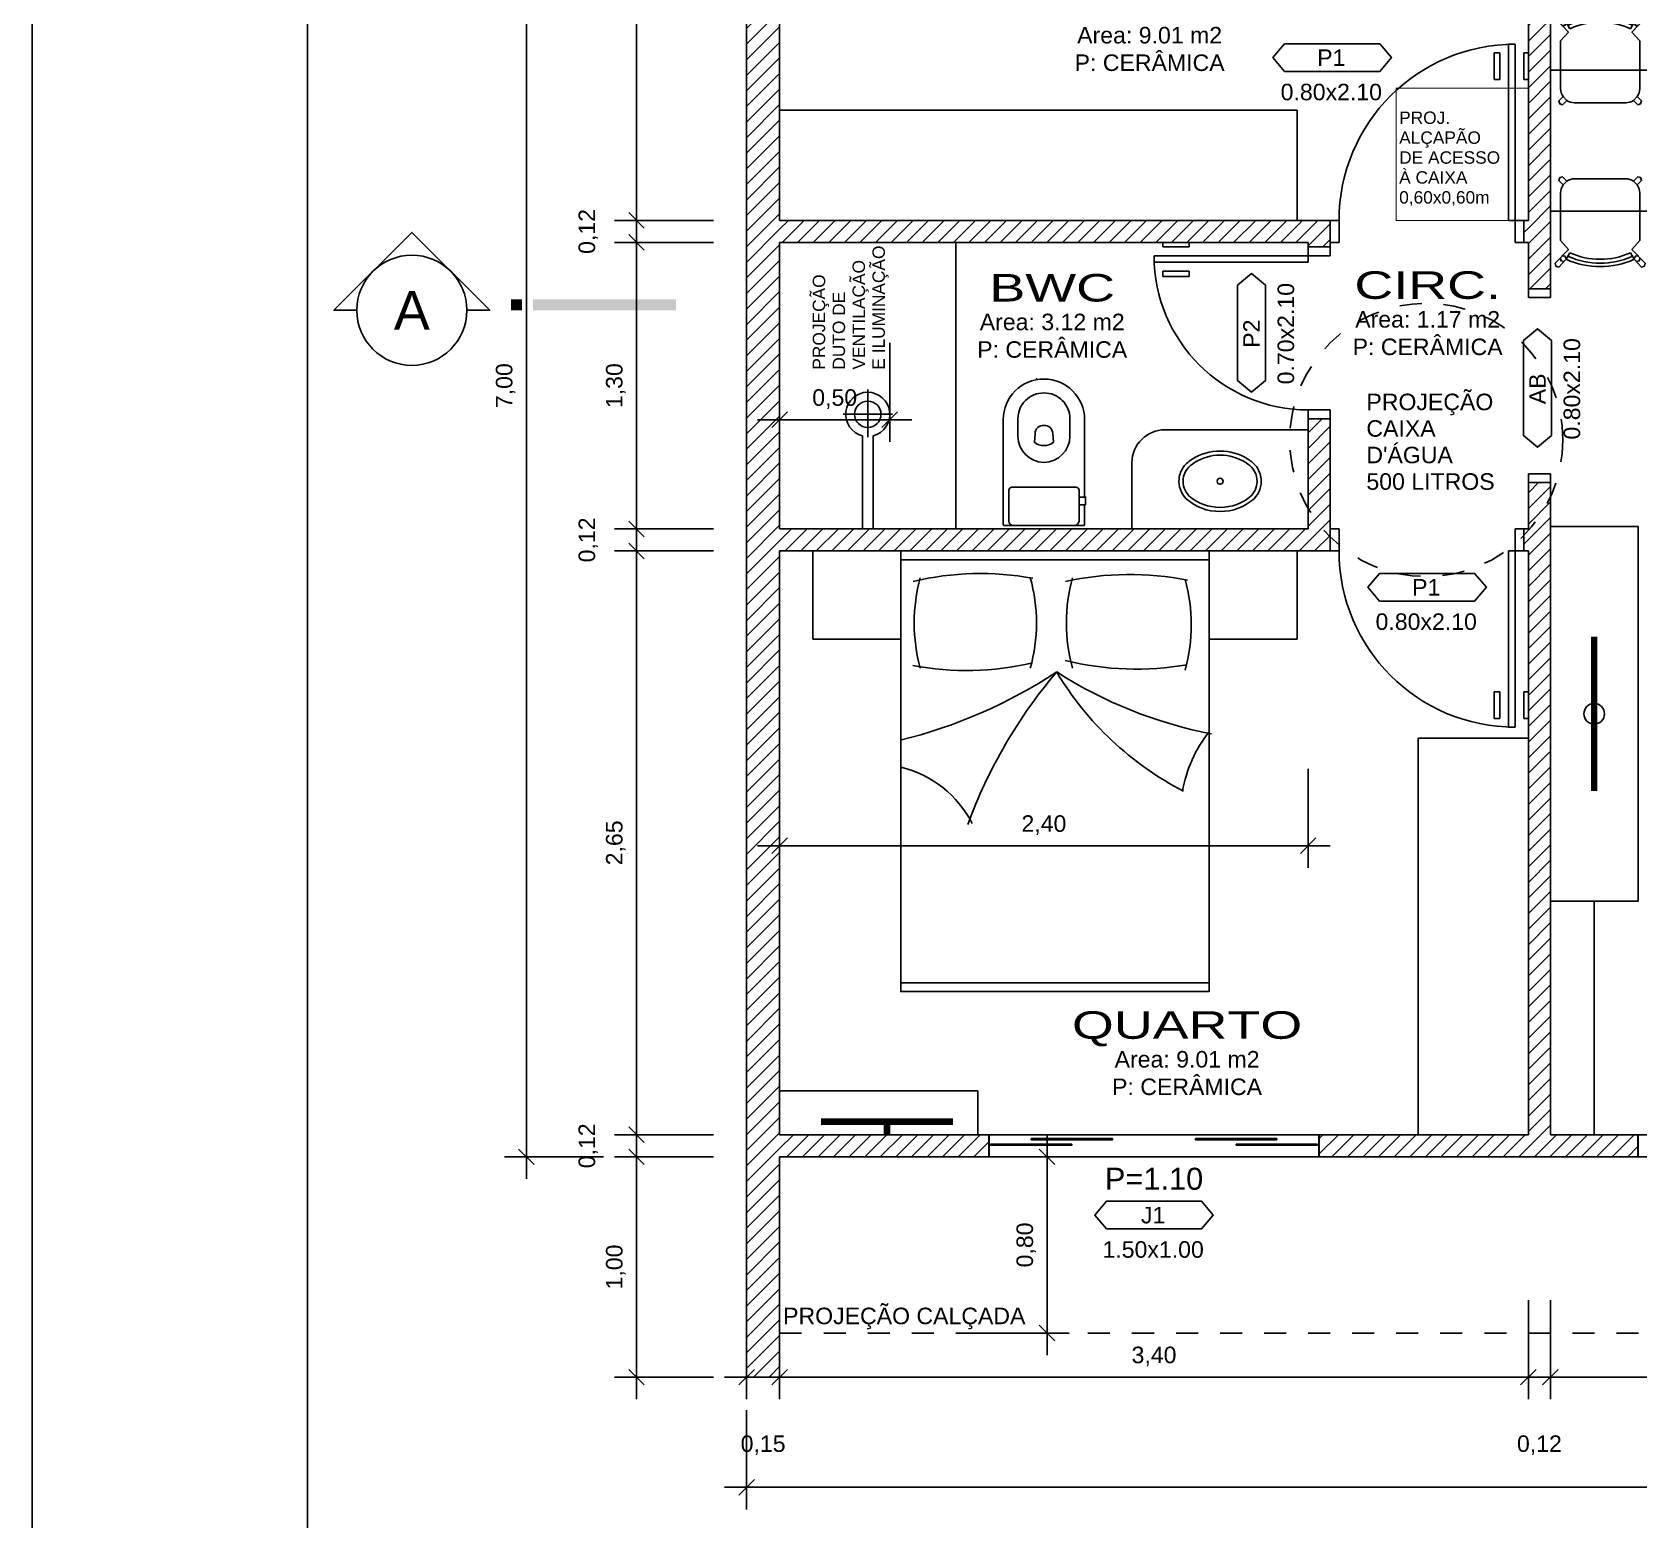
# Model space of a CAD drawing. Header units: metres. Extents: x 49 to 320, y -91 to 27.
# Drawn here: x 141.61 to 148.91, y 4.54 to 11.29 of the extents above; entities that cross this region are included whole.
import ezdxf
from ezdxf.enums import TextEntityAlignment as Align

# ---------------------------------------------------------------- set-up
doc = ezdxf.new("R2010")
doc.units = ezdxf.units.M
doc.header["$LTSCALE"] = 0.2
doc.linetypes.add('DASHED', pattern=[0.75, 0.5, -0.25])
for name, color, linetype in [('ARQ-___-___-CTA', 240, 'Continuous'), ('ARQ-___-___-LEG', 3, 'Continuous'), ('ARQ-___-___-TXT', 4, 'Continuous'), ('ARQ-___-___-VST', 9, 'Continuous'), ('ARQ-ALV', 6, 'Continuous'), ('ARQ-ALV-___-HTC', 13, 'Continuous'), ('ARQ-CXO', 2, 'Continuous'), ('ARQ-DVI', 1, 'Continuous'), ('ARQ-EQP', 24, 'Continuous'), ('ARQ-EQP-___-INT', 7, 'Continuous'), ('ARQ-MOB-___-INT', 7, 'Continuous'), ('ARQ-PIS', 2, 'Continuous')]:
    doc.layers.add(name, color=color, linetype=linetype)
doc.styles.add('REGUA100', font='arial.ttf')
doc.styles.add('REGUA140', font='arial.ttf')
doc.styles.add('REGUA60', font='arial.ttf')
doc.styles.add('REGUA80', font='arial.ttf')
doc.dimstyles.new('Active3D', dxfattribs={"dimtxt": 1.5, "dimasz": 0.01, "dimexe": 2, "dimexo": 3, "dimgap": 0.98, "dimtad": 1, "dimlfac": -1, "dimrnd": 0.005, "dimzin": 0, "dimtxsty": 'REGUA60', "dimblk": 'COTATR', "dimcen": 4, "dimdle": 4, "dimclrt": 2, "dimadec": 0, "dimazin": 0, "dimtfac": 1, "dimtmove": 2, "dimatfit": 2, "dimfxl": 1, "dimarcsym": 0})
pattern_1 = [(45, (187.28258, -1), (-0.03535534, 0.03535534), [])]

# ---------------------------------------------------------------- blocks, each defined once
blk = doc.blocks.new('MBCAD4_2')
at = {"color": 0}
blk.add_lwpolyline([(0.02, 49.68, 0.106639), (-19.24, 45.52), (-23.45, 49.88), (-25.13, 49.43), (-25.63, 47.77), (-18.01, 39.93), (-22.5, 34.87), (-22.5, 7.87, 0.159591), (-21.02, 3.34), (-23.5, 0.83), (-22.98, -0.82), (-21.31, -1.27), (-18.97, 1.19, 0.162734), (-14.5, -0.13), (0, -0.13), (14.5, -0.13, 0.162734), (18.97, 1.19), (21.31, -1.27), (22.98, -0.82), (23.5, 0.83), (21.02, 3.34, 0.159591), (22.5, 7.87), (22.5, 34.87), (18.01, 39.93), (25.63, 47.77), (25.13, 49.43), (23.45, 49.88), (19.24, 45.52, 0.106639), (-0.02, 49.68)], format="xyb", dxfattribs=at)
at = {"layer": 'ARQ-MOB-___-INT'}
for p, q in [((-17.22, 41.8), (-19.24, 45.52)), ((17.25, 41.79), (19.24, 45.52)), ((-18.97, 1.19), (-21.02, 3.34)), ((18.97, 1.19), (21.02, 3.34))]:
    blk.add_line(p, q, dxfattribs=at)
for points in [[(-20.47, 46.81), (-22.16, 46.38), (-22.64, 44.7)], [(20.47, 46.81), (22.16, 46.38), (22.64, 44.7)], [(-19.21, 45.27), (-19.99, 43.71), (-21.73, 43.57)], [(19.21, 45.27), (19.99, 43.71), (21.73, 43.57)]]:
    blk.add_lwpolyline(points, dxfattribs=at)
for radius in [43.95, 41.7]:
    blk.add_arc((0, 3.82), radius, 65.57124, 114.39729, dxfattribs=at)
blk = doc.blocks.new('SAC616S2')
at = {"layer": 'ARQ-EQP', "color": 0, "linetype": 'ByBlock'}
blk.add_lwpolyline([(18.17, -1.5, -0.329256), (18.5, -1.88), (18.5, -49.6, -0.412623), (0, -68, -0.412623), (-18.5, -49.6), (-18.5, -14.45), (-18.9, -14.45), (-18.9, -10.95), (-18.5, -10.95), (-18.5, -1.88, -0.329256), (-18.17, -1.5), (-17.25, -1.5), (0, -1.5), (17.29, -1.5)], format="xyb", close=True, dxfattribs=at)
at = {"layer": 'ARQ-EQP-___-INT'}
for p, q in [((-18.5, -10.95), (-16, -10.95)), ((-18.5, -14.45), (-16, -14.45))]:
    blk.add_line(p, q, dxfattribs=at)
blk.add_lwpolyline([(-14, -1.5, 0.324141), (-16, -3.5), (-16, -17.5, 0.333333), (-14.5, -19), (0, -19), (14.5, -19, 0.333333), (16, -17.5), (16, -3.5, 0.324141), (14, -1.5, 0.324141)], format="xyb", dxfattribs=at)
for points in [[(0, -61.7, 0.418677), (11.8, -50), (11.8, -42.1, 0.411784), (0, -30.2, 0.411784), (-11.8, -42.1), (-11.8, -50, 0.418677)], [(0, -47, -0.428571), (-4, -43.3), (-4.3, -39.3, -0.16754), (0, -37.8, -0.16754), (4.3, -39.3), (4, -43.3, -0.428571)]]:
    blk.add_lwpolyline(points, format="xyb", close=True, dxfattribs=at)
blk.add_point((3.34, -68), dxfattribs=at)
blk = doc.blocks.new('SACHS__2')
at = {"layer": 'ARQ-EQP', "color": 0, "linetype": 'ByBlock'}
for p, q in [((42.29, 2.4), (0, 2.4)), ((0, 2.4), (0, -2.4)), ((42.29, -2.4), (0, -2.4))]:
    blk.add_line(p, q, dxfattribs=at)
blk.add_arc((52, 0), 10, 193.88654, 166.11346, dxfattribs=at)
at = {"layer": 'ARQ-EQP-___-INT'}
for p, q in [((52, 11.2), (52, -11.2)), ((41.6, 0), (63.2, 0))]:
    blk.add_line(p, q, dxfattribs=at)
blk.add_circle((52, 0), 6, dxfattribs=at)
blk = doc.blocks.new('SAL37S_2')
at = {"layer": 'ARQ-EQP-___-INT'}
for points in [[(0.02, -10, 0.145827), (-16.81, -14.87, 0.090827), (-22, -19.4, 0.12568), (-24.84, -26.73, 0.221372), (-20.58, -38.81, 0.186059), (0.02, -46.55, 0.186059)], [(-0.02, -10, -0.145827), (16.81, -14.87, -0.090827), (22, -19.4, -0.12568), (24.84, -26.73, -0.221372), (20.58, -38.81, -0.186059), (-0.02, -46.55, -0.186059)]]:
    blk.add_lwpolyline(points, format="xyb", dxfattribs=at)
blk.add_lwpolyline([(0, -12.5, 0.14623), (-15.5, -17, 0.09047), (-20, -20.9, 0.123903), (-22.35, -27, 0.21906), (-18.85, -37, 0.185248), (0, -44.05, 0.185248), (18.85, -37, 0.21906), (22.35, -27, 0.123903), (20, -20.9, 0.09047), (15.5, -17, 0.14623)], format="xyb", close=True, dxfattribs=at)
blk.add_circle((0, -28.25), 1.8, dxfattribs=at)
blk = doc.blocks.new('MDCCAS22')
at = {"color": 0}
blk.add_lwpolyline([(140, 0), (0, 0), (0, -200), (140, -200)], close=True, dxfattribs=at)
at = {"layer": 'ARQ-MOB-___-INT'}
for p, q in [((0, -4), (140, -4)), ((0, -196), (140, -196))]:
    blk.add_line(p, q, dxfattribs=at)
for centre, radius, start, end in [((36.14, -140.56), 130.32, 79.45741, 103.51085), ((82.89, -32.71), 76.8, 164.48595, 195.51405), ((-15.19, -32.71), 76.8, 344.48595, 15.51405), ((103.9, -146.58), 135.89, 78.80761, 102.36088), ((152.01, -32.7), 76.8, 164.48595, 195.51405), ((55.11, -33.55), 76.8, 344.48595, 15.51405), ((29.71, 76.04), 130.31, 259.29808, 283.35216), ((106.88, 82.36), 135.99, 256.29588, 279.84092), ((-55.47, 137.47), 230.14, 283.86849, 303.27711), ((243.13, -201.79), 226.41, 139.56103, 159.93611), ((178.64, 112.88), 199.47, 237.27407, 259.15181), ((195.03, 19.52), 144.83, 210.93609, 242.5714), ((188.19, -119.84), 61.23, 142.0564, 169.8271), ((-11.98, -146.66), 50.03, 27.33297, 76.02563)]:
    blk.add_arc(centre, radius, start, end, dxfattribs=at)
blk = doc.blocks.new('IndEsq1')
blk.add_lwpolyline([(-4.32, 0.44), (4.32, 0.44), (5.38, 1.7), (4.32, 2.96), (-4.32, 2.96), (-5.38, 1.7)], close=True)
at = {"color": 0, "style": 'REGUA60', "width": 1.4}
for tag, p in [('CODESQUAD', (-0.08, 0.95)), ('DIMESQUAD', (-0.08, -2.17))]:
    blk.add_attdef(tag, text='', height=1.5, dxfattribs=at).set_placement(p, align=Align.CENTER)
at = {"color": 0, "style": 'REGUA60', "width": 1.4, "flags": 9}
blk.add_attdef('PEITORIL', text='', height=1.5, dxfattribs=at).set_placement((0.22, -4.49), align=Align.CENTER)
at = {"style": 'REGUA60', "width": 1.4, "flags": 9}
blk.add_attdef('LOCAL', text='', height=1.5, dxfattribs=at).set_placement((-0.08, -6.56), align=Align.CENTER)
blk = doc.blocks.new('IndUni1')
at = {"color": 4, "style": 'REGUA100', "width": 1.4, "flags": 8}
blk.add_attdef('NOME1', text='', height=2.5, dxfattribs=at).set_placement((0.24, 2.99), align=Align.CENTER)
at = {"color": 4, "style": 'REGUA100', "width": 1.4}
blk.add_attdef('NOME2', text='', height=2.5, dxfattribs=at).set_placement((0.24, -0.22), align=Align.CENTER)
at = {"color": 0, "style": 'REGUA60', "width": 1.4}
for tag, p in [('AREA', (0.24, -2.82)), ('PERIM', (0.24, -5.32)), ('PISO', (0.24, -7.82)), ('PAREDE', (0.24, -10.32)), ('TETO', (0.24, -12.82))]:
    blk.add_attdef(tag, text='', height=1.5, dxfattribs=at).set_placement(p, align=Align.CENTER)
blk = doc.blocks.new('Corte2')
at = {"color": 4}
blk.add_lwpolyline([(-5, 0), (-7.07, 0), (0, 7.07), (7.07, 0), (5, 0, 1)], format="xyb", close=True, dxfattribs=at)
blk.add_arc((0, 0), 5, 180, 0)
at = {"color": 4, "linetype": 'ByBlock'}
for points in [[(9, 0), (9, 1), (10, 0), (10, 1)], [(11, 0), (11, 1), (24, 0), (24, 1)]]:
    blk.add_solid(points, dxfattribs=at)
at = {"color": 0, "linetype": 'ByBlock', "style": 'REGUA140', "width": 1.4}
blk.add_attdef('CODCORTE', text='', height=3.5, dxfattribs=at).set_placement((0, 0), align=Align.MIDDLE)
blk = doc.blocks.new('COTATR')
at = {"color": 6}
blk.add_line((-71, -71), (71, 71), dxfattribs=at)
at = {"color": 0, "linetype": 'ByBlock'}
blk.add_line((0, 0), (200, 0), dxfattribs=at)
blk = doc.blocks.new('*D27')
at = {"layer": 'ARQ-___-___-CTA', "color": 0, "lineweight": -2, "transparency": 16777216}
for p, q in [((145.0089, 9.8811), (145.0089, 9.4311)), ((145.5089, 9.8811), (145.5089, 9.4311)), ((145.0094, 9.5311), (145.5084, 9.5311))]:
    blk.add_line(p, q, dxfattribs=at)
at = {"layer": 'Defpoints', "color": 0, "transparency": 16777216}
for p in [(145.0089, 10.0311), (145.5089, 10.0311), (145.5089, 9.5311)]:
    blk.add_point(p, dxfattribs=at)
at = {"layer": 'ARQ-___-___-CTA', "color": 0, "lineweight": -2, "transparency": 16777216, "xscale": 0.0005, "yscale": 0.0005, "zscale": 0.0005, "rotation": 180}
blk.add_blockref('COTATR', (145.0089, 9.5311), dxfattribs=at)
at = {"layer": 'ARQ-___-___-CTA', "color": 0, "lineweight": -2, "transparency": 16777216, "xscale": 0.0005, "yscale": 0.0005, "zscale": 0.0005}
blk.add_blockref('COTATR', (145.5089, 9.5311), dxfattribs=at)
at = {"layer": 'ARQ-___-___-CTA', "color": 2, "transparency": 16777216, "insert": (145.2589, 9.6252), "char_height": 0.075, "attachment_point": 5, "style": 'REGUA60'}
blk.add_mtext('0,50', dxfattribs=at)
blk = doc.blocks.new('*D55')
at = {"layer": 'ARQ-___-___-CTA', "color": 0, "lineweight": -2, "transparency": 16777216}
for p, q in [((144.7089, 8.936), (144.2589, 8.936)), ((144.3589, 6.2865), (144.3589, 8.9355))]:
    blk.add_line(p, q, dxfattribs=at)
at = {"layer": 'Defpoints', "color": 0, "transparency": 16777216}
for p in [(144.3589, 8.936), (144.8589, 8.936), (144.8589, 6.286)]:
    blk.add_point(p, dxfattribs=at)
at = {"layer": 'ARQ-___-___-CTA', "color": 0, "lineweight": -2, "transparency": 16777216, "xscale": 0.0005, "yscale": 0.0005, "zscale": 0.0005}
for p, rotation in [((144.3589, 8.936), 90), ((144.3589, 6.286), 270)]:
    blk.add_blockref('COTATR', p, dxfattribs=dict(at, rotation=rotation))
at = {"layer": 'ARQ-___-___-CTA', "color": 2, "transparency": 16777216, "insert": (144.2648, 7.611), "char_height": 0.075, "attachment_point": 5, "rotation": 90, "style": 'REGUA60'}
blk.add_mtext('2,65', dxfattribs=at)
blk = doc.blocks.new('*D56')
at = {"layer": 'ARQ-___-___-CTA', "color": 0, "lineweight": -2, "transparency": 16777216}
for p, q in [((144.7089, 10.336), (144.2589, 10.336)), ((144.3589, 9.0365), (144.3589, 10.3355))]:
    blk.add_line(p, q, dxfattribs=at)
at = {"layer": 'Defpoints', "color": 0, "transparency": 16777216}
for p in [(144.3589, 10.336), (144.8589, 10.336), (144.8589, 9.036)]:
    blk.add_point(p, dxfattribs=at)
at = {"layer": 'ARQ-___-___-CTA', "color": 0, "lineweight": -2, "transparency": 16777216, "xscale": 0.0005, "yscale": 0.0005, "zscale": 0.0005}
for p, rotation in [((144.3589, 10.336), 90), ((144.3589, 9.036), 270)]:
    blk.add_blockref('COTATR', p, dxfattribs=dict(at, rotation=rotation))
at = {"layer": 'ARQ-___-___-CTA', "color": 2, "transparency": 16777216, "insert": (144.2648, 9.686), "char_height": 0.075, "attachment_point": 5, "rotation": 90, "style": 'REGUA60'}
blk.add_mtext('1,30', dxfattribs=at)
blk = doc.blocks.new('*D57')
at = {"layer": 'ARQ-___-___-CTA', "color": 0, "lineweight": -2, "transparency": 16777216}
for p, q in [((144.7089, 13.086), (144.2589, 13.086)), ((144.3589, 10.4365), (144.3589, 13.0855))]:
    blk.add_line(p, q, dxfattribs=at)
at = {"layer": 'Defpoints', "color": 0, "transparency": 16777216}
for p in [(144.3589, 13.086), (144.8589, 13.086), (144.8589, 10.436)]:
    blk.add_point(p, dxfattribs=at)
at = {"layer": 'ARQ-___-___-CTA', "color": 0, "lineweight": -2, "transparency": 16777216, "xscale": 0.0005, "yscale": 0.0005, "zscale": 0.0005}
for p, rotation in [((144.3589, 13.086), 90), ((144.3589, 10.436), 270)]:
    blk.add_blockref('COTATR', p, dxfattribs=dict(at, rotation=rotation))
at = {"layer": 'ARQ-___-___-CTA', "color": 2, "transparency": 16777216, "insert": (144.2648, 11.761), "char_height": 0.075, "attachment_point": 5, "rotation": 90, "style": 'REGUA60'}
blk.add_mtext('2,65', dxfattribs=at)
blk = doc.blocks.new('*D58')
at = {"layer": 'ARQ-___-___-CTA', "color": 0, "lineweight": -2, "transparency": 16777216}
for p, q in [((144.2089, 13.186), (143.7589, 13.186)), ((143.8589, 6.1865), (143.8589, 13.1855)), ((144.2089, 6.186), (143.7589, 6.186))]:
    blk.add_line(p, q, dxfattribs=at)
at = {"layer": 'Defpoints', "color": 0, "transparency": 16777216}
for p in [(143.8589, 13.186), (144.3589, 13.186), (144.3589, 6.186)]:
    blk.add_point(p, dxfattribs=at)
at = {"layer": 'ARQ-___-___-CTA', "color": 0, "lineweight": -2, "transparency": 16777216, "xscale": 0.0005, "yscale": 0.0005, "zscale": 0.0005}
for p, rotation in [((143.8589, 13.186), 90), ((143.8589, 6.186), 270)]:
    blk.add_blockref('COTATR', p, dxfattribs=dict(at, rotation=rotation))
at = {"layer": 'ARQ-___-___-CTA', "color": 2, "transparency": 16777216, "insert": (143.7648, 9.686), "char_height": 0.075, "attachment_point": 5, "rotation": 90, "style": 'REGUA60'}
blk.add_mtext('7,00', dxfattribs=at)
blk = doc.blocks.new('*D110')
at = {"layer": 'ARQ-___-___-CTA', "color": 0, "lineweight": -2, "transparency": 16777216}
for p, q in [((144.8589, 5.536), (144.8589, 5.086)), ((145.0089, 5.536), (145.0089, 5.086)), ((144.8594, 5.186), (145.0084, 5.186))]:
    blk.add_line(p, q, dxfattribs=at)
at = {"layer": 'Defpoints', "color": 0, "transparency": 16777216}
for p in [(144.8589, 5.686), (145.0089, 5.686), (145.0089, 5.186)]:
    blk.add_point(p, dxfattribs=at)
at = {"layer": 'ARQ-___-___-CTA', "color": 0, "lineweight": -2, "transparency": 16777216, "xscale": 0.0005, "yscale": 0.0005, "zscale": 0.0005, "rotation": 180}
blk.add_blockref('COTATR', (144.8589, 5.186), dxfattribs=at)
at = {"layer": 'ARQ-___-___-CTA', "color": 0, "lineweight": -2, "transparency": 16777216, "xscale": 0.0005, "yscale": 0.0005, "zscale": 0.0005}
blk.add_blockref('COTATR', (145.0089, 5.186), dxfattribs=at)
at = {"layer": 'ARQ-___-___-CTA', "color": 2, "transparency": 16777216, "insert": (144.9339, 4.8773), "char_height": 0.075, "attachment_point": 5, "style": 'REGUA60'}
blk.add_mtext('0,15', dxfattribs=at)
blk = doc.blocks.new('*D111')
at = {"layer": 'ARQ-___-___-CTA', "color": 0, "lineweight": -2, "transparency": 16777216}
for p, q in [((148.4089, 5.536), (148.4089, 5.086)), ((145.0094, 5.186), (148.4084, 5.186))]:
    blk.add_line(p, q, dxfattribs=at)
at = {"layer": 'Defpoints', "color": 0, "transparency": 16777216}
for p in [(145.0089, 5.686), (148.4089, 5.686), (148.4089, 5.186)]:
    blk.add_point(p, dxfattribs=at)
at = {"layer": 'ARQ-___-___-CTA', "color": 0, "lineweight": -2, "transparency": 16777216, "xscale": 0.0005, "yscale": 0.0005, "zscale": 0.0005, "rotation": 180}
blk.add_blockref('COTATR', (145.0089, 5.186), dxfattribs=at)
at = {"layer": 'ARQ-___-___-CTA', "color": 0, "lineweight": -2, "transparency": 16777216, "xscale": 0.0005, "yscale": 0.0005, "zscale": 0.0005}
blk.add_blockref('COTATR', (148.4089, 5.186), dxfattribs=at)
at = {"layer": 'ARQ-___-___-CTA', "color": 2, "transparency": 16777216, "insert": (146.7089, 5.2801), "char_height": 0.075, "attachment_point": 5, "style": 'REGUA60'}
blk.add_mtext('3,40', dxfattribs=at)
blk = doc.blocks.new('*D123')
at = {"layer": 'ARQ-___-___-CTA', "color": 0, "lineweight": -2, "transparency": 16777216}
for p, q in [((144.8589, 5.036), (144.8589, 4.586)), ((179.7389, 5.036), (179.7389, 4.586)), ((144.8594, 4.686), (162.3222, 4.686)), ((179.7384, 4.686), (162.6734, 4.686))]:
    blk.add_line(p, q, dxfattribs=at)
at = {"layer": 'Defpoints', "color": 0, "transparency": 16777216}
for p in [(144.8589, 5.186), (179.7389, 5.186), (179.7389, 4.686)]:
    blk.add_point(p, dxfattribs=at)
at = {"layer": 'ARQ-___-___-CTA', "color": 0, "lineweight": -2, "transparency": 16777216, "xscale": 0.0005, "yscale": 0.0005, "zscale": 0.0005, "rotation": 180}
blk.add_blockref('COTATR', (144.8589, 4.686), dxfattribs=at)
at = {"layer": 'ARQ-___-___-CTA', "color": 0, "lineweight": -2, "transparency": 16777216, "xscale": 0.0005, "yscale": 0.0005, "zscale": 0.0005}
blk.add_blockref('COTATR', (179.7389, 4.686), dxfattribs=at)
at = {"layer": 'ARQ-___-___-CTA', "color": 2, "transparency": 16777216, "insert": (162.4978, 4.686), "char_height": 0.075, "attachment_point": 5, "style": 'REGUA60'}
blk.add_mtext('34,88', dxfattribs=at)
blk = doc.blocks.new('*D135')
at = {"layer": 'ARQ-___-___-CTA', "color": 0, "lineweight": -2, "transparency": 16777216}
for p, q in [((145.0089, 7.9476), (145.0089, 7.4976)), ((147.4084, 7.5976), (145.0094, 7.5976))]:
    blk.add_line(p, q, dxfattribs=at)
at = {"layer": 'Defpoints', "color": 0, "transparency": 16777216}
for p in [(145.0089, 8.0976), (147.4089, 8.0976), (145.0089, 7.5976)]:
    blk.add_point(p, dxfattribs=at)
at = {"layer": 'ARQ-___-___-CTA', "color": 0, "lineweight": -2, "transparency": 16777216, "xscale": 0.0005, "yscale": 0.0005, "zscale": 0.0005, "rotation": 180}
blk.add_blockref('COTATR', (145.0089, 7.5976), dxfattribs=at)
at = {"layer": 'ARQ-___-___-CTA', "color": 0, "lineweight": -2, "transparency": 16777216, "xscale": 0.0005, "yscale": 0.0005, "zscale": 0.0005}
blk.add_blockref('COTATR', (147.4089, 7.5976), dxfattribs=at)
at = {"layer": 'ARQ-___-___-CTA', "color": 2, "transparency": 16777216, "insert": (146.2089, 7.6916), "char_height": 0.075, "attachment_point": 5, "style": 'REGUA60'}
blk.add_mtext('2,40', dxfattribs=at)
blk = doc.blocks.new('*D157')
at = {"layer": 'ARQ-___-___-CTA', "color": 0, "lineweight": -2, "transparency": 16777216}
for p, q in [((144.7089, 6.186), (144.2589, 6.186)), ((144.3589, 5.1865), (144.3589, 6.1855)), ((144.7089, 5.186), (144.2589, 5.186))]:
    blk.add_line(p, q, dxfattribs=at)
at = {"layer": 'Defpoints', "color": 0, "transparency": 16777216}
for p in [(144.3589, 6.186), (144.8589, 6.186), (144.8589, 5.186)]:
    blk.add_point(p, dxfattribs=at)
at = {"layer": 'ARQ-___-___-CTA', "color": 0, "lineweight": -2, "transparency": 16777216, "xscale": 0.0005, "yscale": 0.0005, "zscale": 0.0005}
for p, rotation in [((144.3589, 6.186), 90), ((144.3589, 5.186), 270)]:
    blk.add_blockref('COTATR', p, dxfattribs=dict(at, rotation=rotation))
at = {"layer": 'ARQ-___-___-CTA', "color": 2, "transparency": 16777216, "insert": (144.2648, 5.686), "char_height": 0.075, "attachment_point": 5, "rotation": 90, "style": 'REGUA60'}
blk.add_mtext('1,00', dxfattribs=at)
blk = doc.blocks.new('*D245')
at = {"layer": 'ARQ-___-___-CTA', "color": 0, "lineweight": -2, "transparency": 16777216}
for p, q in [((145.873, 6.186), (146.323, 6.186)), ((146.223, 5.3865), (146.223, 6.1855)), ((145.873, 5.386), (146.323, 5.386))]:
    blk.add_line(p, q, dxfattribs=at)
at = {"layer": 'Defpoints', "color": 0, "transparency": 16777216}
for p in [(145.723, 6.186), (146.223, 6.186), (145.723, 5.386)]:
    blk.add_point(p, dxfattribs=at)
at = {"layer": 'ARQ-___-___-CTA', "color": 0, "lineweight": -2, "transparency": 16777216, "xscale": 0.0005, "yscale": 0.0005, "zscale": 0.0005}
for p, rotation in [((146.223, 6.186), 90), ((146.223, 5.386), 270)]:
    blk.add_blockref('COTATR', p, dxfattribs=dict(at, rotation=rotation))
at = {"layer": 'ARQ-___-___-CTA', "color": 2, "transparency": 16777216, "insert": (146.1289, 5.786), "char_height": 0.075, "attachment_point": 5, "rotation": 90, "style": 'REGUA60'}
blk.add_mtext('0,80', dxfattribs=at)

msp = doc.modelspace()

# ---------------------------------------------------------------- hatches: boundary and pattern name
at = {"layer": 'ARQ-ALV-___-HTC'}
h = msp.add_hatch(dxfattribs=at)
h.set_pattern_fill('_U', color=256, scale=0.05, angle=45, style=0, pattern_type=0)
h.set_pattern_definition(pattern_1)
h.paths.add_polyline_path([(144.8589, 14.186), (144.8589, 5.186), (145.0089, 5.186), (145.0089, 14.186)])
h = msp.add_hatch(dxfattribs=at)
h.set_pattern_fill('_U', color=256, scale=0.05, angle=45, style=0, pattern_type=0)
h.set_pattern_definition(pattern_1)
h.paths.add_polyline_path([(148.4089, 13.086), (148.4089, 10.126), (148.5089, 10.126), (148.5089, 13.086)])
h.paths.add_polyline_path([(148.5089, 6.286), (148.5089, 9.246), (148.4089, 9.246), (148.4089, 6.286)])
h = msp.add_hatch(dxfattribs=at)
h.set_pattern_fill('_U', color=256, scale=0.05, angle=45, style=0, pattern_type=0)
h.set_pattern_definition(pattern_1)
h.paths.add_polyline_path([(147.5089, 10.436), (145.0089, 10.436), (145.0089, 10.336), (147.5089, 10.336)])
h.paths.add_polyline_path([(148.3889, 10.336), (148.4089, 10.336), (148.4089, 10.436), (148.3889, 10.436)])
h = msp.add_hatch(dxfattribs=at)
h.set_pattern_fill('_U', color=256, scale=0.05, angle=45, style=0, pattern_type=0)
h.set_pattern_definition(pattern_1)
h.paths.add_polyline_path([(147.5089, 9.036), (147.5089, 9.536), (147.4089, 9.536), (147.4089, 9.036)])
h.paths.add_polyline_path([(147.4089, 10.336), (147.4089, 10.316), (147.5089, 10.316), (147.5089, 10.336)])
h = msp.add_hatch(dxfattribs=at)
h.set_pattern_fill('_U', color=256, scale=0.05, angle=45, style=0, pattern_type=0)
h.set_pattern_definition(pattern_1)
h.paths.add_polyline_path([(147.5089, 9.036), (145.0089, 9.036), (145.0089, 8.936), (147.5089, 8.936)])
h.paths.add_polyline_path([(148.3889, 8.936), (148.4089, 8.936), (148.4089, 9.036), (148.3889, 9.036)])
h = msp.add_hatch(dxfattribs=at)
h.set_pattern_fill('_U', color=256, scale=0.05, angle=45, style=0, pattern_type=0)
h.set_pattern_definition(pattern_1)
h.paths.add_polyline_path([(150.4064, 6.186), (150.9039, 6.186), (150.8039, 6.286), (150.4064, 6.286)])
h.paths.add_polyline_path([(148.9064, 6.186), (148.9064, 6.286), (147.4589, 6.286), (147.4589, 6.186)])
h.paths.add_polyline_path([(145.9589, 6.186), (145.9589, 6.286), (145.0089, 6.286), (145.0089, 6.186)])

# ---------------------------------------------------------------- linework, layer by layer
at = {"color": 15}
msp.add_line((141.6146, 26.8798), (141.6146, -6.7037), dxfattribs=at)
at = {"color": 0}
msp.add_line((142.8646, 26.3798), (142.8646, -6.2037), dxfattribs=at)
at = {"layer": 'ARQ-___-___-CTA'}
for p, q in [((144.7089, 10.436), (144.2589, 10.436)), ((144.3589, 10.3365), (144.3589, 10.4355)), ((144.7089, 9.036), (144.2589, 9.036)), ((144.3589, 8.9365), (144.3589, 9.0355)), ((147.4089, 7.9476), (147.4089, 7.4976)), ((147.5084, 7.5976), (147.4094, 7.5976)), ((144.7089, 6.286), (144.2589, 6.286)), ((144.3589, 6.1865), (144.3589, 6.2855)), ((144.7089, 6.186), (144.2589, 6.186)), ((148.5089, 5.536), (148.5089, 5.086)), ((148.4094, 5.186), (148.5084, 5.186)), ((148.5094, 5.186), (150.8034, 5.186))]:
    msp.add_line(p, q, dxfattribs=at)
at = {"layer": 'ARQ-___-___-CTA', "linetype": 'DASHED', "const_width": 0.0001}
for points in [[(145.5089, 10.336), (145.5089, 9.036)], [(145.6089, 10.336), (145.6089, 10.336), (145.6089, 9.036), (145.6089, 9.036)]]:
    msp.add_lwpolyline(points, dxfattribs=at)
at = {"layer": 'ARQ-___-___-VST'}
for p, q in [((148.2539, 11.196), (148.2539, 11.076)), ((148.2789, 11.196), (148.2539, 11.196)), ((148.2789, 11.076), (148.2789, 11.196)), ((148.3889, 11.196), (148.3889, 11.076)), ((148.4089, 11.196), (148.3889, 11.196)), ((148.5089, 11.1175), (149.4689, 11.1175)), ((148.2539, 11.076), (148.2789, 11.076)), ((148.3889, 11.076), (148.4089, 11.076)), ((147.3589, 10.936), (145.0089, 10.936)), ((147.3589, 10.436), (147.3589, 10.936)), ((149.4689, 10.4775), (148.5089, 10.4775)), ((145.8089, 9.036), (145.8089, 10.336)), ((146.7489, 10.336), (146.7489, 10.316)), ((146.7489, 10.316), (146.8689, 10.316)), ((146.8689, 10.316), (146.8689, 10.336)), ((146.8689, 10.206), (146.7489, 10.206)), ((146.7489, 10.206), (146.7489, 10.181)), ((146.7489, 10.181), (146.8689, 10.181)), ((146.8689, 10.181), (146.8689, 10.206)), ((147.4089, 9.486), (146.7589, 9.486)), ((146.6089, 9.336), (146.6089, 9.036)), ((148.5076, 9.0468), (148.9076, 9.0468)), ((148.9076, 9.0468), (148.9076, 7.3468)), ((145.1589, 8.936), (145.1589, 8.536)), ((147.3589, 8.936), (147.3589, 8.536)), ((145.1589, 8.536), (145.5589, 8.536)), ((147.3589, 8.536), (146.9589, 8.536)), ((148.2539, 8.296), (148.2539, 8.176)), ((148.2789, 8.296), (148.2539, 8.296)), ((148.2789, 8.176), (148.2789, 8.296)), ((148.3889, 8.296), (148.3889, 8.176)), ((148.4089, 8.296), (148.3889, 8.296)), ((148.2539, 8.176), (148.2789, 8.176)), ((148.3889, 8.176), (148.4089, 8.176)), ((147.9089, 6.286), (147.9089, 8.086)), ((147.9089, 8.086), (148.4089, 8.086)), ((148.9076, 7.3468), (148.5076, 7.3468)), ((148.7076, 7.3468), (148.7076, 6.286)), ((145.0089, 6.486), (145.9089, 6.486)), ((145.9089, 6.486), (145.9089, 6.286)), ((147.4579, 6.286), (145.9599, 6.286)), ((150.4054, 6.286), (148.9074, 6.286)), ((145.9599, 6.186), (147.4579, 6.186)), ((148.9074, 6.186), (150.4054, 6.186))]:
    msp.add_line(p, q, dxfattribs=at)
at = {"layer": 'ARQ-___-___-VST', "linetype": 'DASHED'}
msp.add_line((145.0089, 5.386), (153.5039, 5.386), dxfattribs=at)
at = {"layer": 'ARQ-___-___-VST', "linetype": 'DASHED', "const_width": 0.005}
msp.add_lwpolyline([(148.4089, 11.036), (147.8089, 11.036), (147.8089, 10.436), (148.4089, 10.436), (148.4089, 11.036), (148.1089, 11.036)], dxfattribs=at)
at = {"layer": 'ARQ-___-___-VST', "const_width": 0.03}
for points in [[(148.7076, 8.1968), (148.7076, 8.5468), (148.7076, 7.8468)], [(145.4964, 6.3456), (145.7964, 6.3456), (145.1964, 6.3456)], [(145.4964, 6.3456), (145.4964, 6.286)]]:
    msp.add_lwpolyline(points, dxfattribs=at)
at = {"layer": 'ARQ-___-___-VST', "linetype": 'DASHED'}
msp.add_circle((147.9452, 9.4398), 0.62, dxfattribs=at)
at = {"layer": 'ARQ-___-___-VST'}
msp.add_circle((148.7076, 8.1968), 0.0468, dxfattribs=at)
msp.add_arc((146.7589, 9.336), 0.15, 90, 180, dxfattribs=at)
at = {"layer": 'ARQ-ALV'}
for p, q in [((144.8589, 14.186), (144.8589, 5.186)), ((145.0089, 10.436), (145.0089, 13.086)), ((148.4089, 13.086), (148.4089, 10.436)), ((148.5089, 10.126), (148.5089, 13.086)), ((147.5089, 10.436), (145.0089, 10.436)), ((147.5089, 10.336), (147.5089, 10.436)), ((148.3889, 10.436), (148.3889, 10.336)), ((148.4089, 10.436), (148.3889, 10.436)), ((145.0089, 9.036), (145.0089, 10.336)), ((145.0089, 10.336), (147.4089, 10.336)), ((147.4089, 10.336), (147.4089, 10.316)), ((147.4089, 10.316), (147.5089, 10.316)), ((147.5089, 10.316), (147.5089, 10.336)), ((148.3889, 10.336), (148.4089, 10.336)), ((148.4089, 10.336), (148.4089, 10.126)), ((148.4089, 10.126), (148.5089, 10.126)), ((147.4089, 9.536), (147.4089, 9.036)), ((147.5089, 9.536), (147.4089, 9.536)), ((147.5089, 9.036), (147.5089, 9.536)), ((148.4089, 9.246), (148.4089, 9.036)), ((148.5089, 9.246), (148.4089, 9.246)), ((148.5089, 6.286), (148.5089, 9.246)), ((147.4089, 9.036), (145.0089, 9.036)), ((147.5089, 8.936), (147.5089, 9.036)), ((148.3889, 9.036), (148.3889, 8.936)), ((148.4089, 9.036), (148.3889, 9.036)), ((145.0089, 6.286), (145.0089, 8.936)), ((145.0089, 8.936), (147.5089, 8.936)), ((148.3889, 8.936), (148.4089, 8.936)), ((148.4089, 8.936), (148.4089, 6.286)), ((145.9589, 6.286), (145.0089, 6.286)), ((145.9589, 6.186), (145.9589, 6.286)), ((147.4589, 6.286), (147.4589, 6.186)), ((148.4089, 6.286), (147.4589, 6.286)), ((148.9064, 6.286), (148.5089, 6.286)), ((148.9064, 6.186), (148.9064, 6.286)), ((145.0089, 5.186), (145.0089, 6.186)), ((145.0089, 6.186), (145.9589, 6.186)), ((147.4589, 6.186), (148.9064, 6.186)), ((144.8589, 5.186), (145.0089, 5.186))]:
    msp.add_line(p, q, dxfattribs=at)
at = {"layer": 'ARQ-CXO'}
for p, q in [((148.3489, 11.236), (148.3189, 11.236)), ((148.3189, 11.236), (148.3189, 10.436)), ((148.3489, 10.436), (148.3489, 11.236)), ((147.5489, 10.436), (147.5089, 10.436)), ((147.5089, 10.436), (147.5089, 10.336)), ((147.5489, 10.336), (147.5489, 10.436)), ((148.3189, 10.436), (148.3489, 10.436)), ((148.3889, 10.436), (148.3489, 10.436)), ((148.3489, 10.436), (148.3489, 10.336)), ((148.3889, 10.336), (148.3889, 10.436)), ((147.5089, 10.316), (147.4089, 10.316)), ((147.4089, 10.316), (147.4089, 10.276)), ((147.5089, 10.336), (147.5489, 10.336)), ((147.5089, 10.276), (147.5089, 10.316)), ((148.3489, 10.336), (148.3889, 10.336)), ((147.4089, 10.276), (146.7089, 10.276)), ((146.7089, 10.276), (146.7089, 10.246)), ((146.7089, 10.246), (147.4089, 10.246)), ((147.4089, 10.276), (147.5089, 10.276)), ((147.4089, 10.246), (147.4089, 10.276)), ((148.5089, 10.126), (148.4089, 10.126)), ((148.4089, 10.126), (148.4089, 10.086)), ((148.4089, 10.086), (148.5089, 10.086)), ((148.5089, 10.086), (148.5089, 10.126)), ((147.4089, 9.576), (147.4089, 9.536)), ((147.5089, 9.576), (147.4089, 9.576)), ((147.5089, 9.536), (147.5089, 9.576)), ((147.4089, 9.536), (147.5089, 9.536)), ((148.4089, 9.286), (148.4089, 9.246)), ((148.5089, 9.286), (148.4089, 9.286)), ((148.5089, 9.246), (148.5089, 9.286)), ((148.4089, 9.246), (148.5089, 9.246)), ((147.5489, 9.036), (147.5089, 9.036)), ((147.5089, 9.036), (147.5089, 8.936)), ((147.5489, 8.936), (147.5489, 9.036)), ((148.3889, 9.036), (148.3489, 9.036)), ((148.3489, 9.036), (148.3489, 8.936)), ((148.3889, 8.936), (148.3889, 9.036)), ((147.5089, 8.936), (147.5489, 8.936)), ((148.3189, 8.936), (148.3189, 8.136)), ((148.3489, 8.936), (148.3189, 8.936)), ((148.3489, 8.936), (148.3889, 8.936)), ((148.3489, 8.136), (148.3489, 8.936)), ((148.3189, 8.136), (148.3489, 8.136)), ((145.9599, 6.286), (145.9589, 6.286)), ((145.9589, 6.286), (145.9589, 6.186)), ((145.9599, 6.186), (145.9599, 6.286)), ((147.4589, 6.286), (147.4579, 6.286)), ((147.4579, 6.286), (147.4579, 6.186)), ((147.4589, 6.186), (147.4589, 6.286)), ((148.9074, 6.286), (148.9064, 6.286)), ((148.9064, 6.286), (148.9064, 6.186)), ((148.9074, 6.186), (148.9074, 6.286)), ((145.9589, 6.186), (145.9599, 6.186)), ((147.4579, 6.186), (147.4589, 6.186)), ((148.9064, 6.186), (148.9074, 6.186))]:
    msp.add_line(p, q, dxfattribs=at)
at = {"layer": 'ARQ-DVI'}
for p, q in [((146.3351, 6.2435), (145.9659, 6.2435)), ((145.9659, 6.2435), (145.9659, 6.2385)), ((145.9659, 6.2385), (146.3351, 6.2385)), ((146.5198, 6.2685), (146.1505, 6.2685)), ((146.1505, 6.2685), (146.1505, 6.2635)), ((146.1505, 6.2635), (146.5198, 6.2635)), ((146.3351, 6.2385), (146.3351, 6.2435)), ((146.5198, 6.2635), (146.5198, 6.2685)), ((147.2673, 6.2685), (146.898, 6.2685)), ((146.898, 6.2685), (146.898, 6.2635)), ((146.898, 6.2635), (147.2673, 6.2635)), ((147.4519, 6.2435), (147.0826, 6.2435)), ((147.0826, 6.2435), (147.0826, 6.2385)), ((147.0826, 6.2385), (147.4519, 6.2385)), ((147.2673, 6.2635), (147.2673, 6.2685)), ((147.4519, 6.2385), (147.4519, 6.2435))]:
    msp.add_line(p, q, dxfattribs=at)
at = {"layer": 'ARQ-PIS'}
for centre, radius, start, end in [((148.3489, 10.436), 0.8, 90, 180), ((147.4089, 10.276), 0.7, 180, 270), ((148.3489, 8.936), 0.8, 180, 270)]:
    msp.add_arc(centre, radius, start, end, dxfattribs=at)

# ---------------------------------------------------------------- block references
at = {"layer": 'ARQ-___-___-CTA', "xscale": 0.0005, "yscale": 0.0005, "zscale": 0.0005}
for p, rotation in [((144.3589, 10.436), 90), ((144.3589, 10.336), 270), ((144.3589, 9.036), 90), ((144.3589, 8.936), 270), ((147.4089, 7.5976), 180), ((144.3589, 6.286), 90), ((144.3589, 6.186), 270), ((148.4089, 5.186), 180), ((148.5089, 5.186), 180)]:
    msp.add_blockref('COTATR', p, dxfattribs=dict(at, rotation=rotation))
msp.add_blockref('COTATR', (148.5089, 5.186), dxfattribs=at)
at = {"layer": 'ARQ-___-___-LEG'}
ref = msp.add_blockref('IndEsq1', (147.518, 11.0898), dxfattribs=dict(at, xscale=0.05, yscale=0.05, zscale=0.05))
ref.add_attrib('CODESQUAD', 'P1', dxfattribs={"layer": '0', "color": 0, "height": 0.075, "style": 'REGUA60'}).set_placement((147.514, 11.1373), align=Align.CENTER)
ref.add_attrib('DIMESQUAD', '0.80x2.10', dxfattribs={"layer": '0', "color": 0, "height": 0.075, "style": 'REGUA60'}).set_placement((147.514, 10.9813), align=Align.CENTER)
ref = msp.add_blockref('Corte2', (143.3388, 10.0282), dxfattribs=dict(at, xscale=0.05, yscale=0.05, zscale=0.05))
ref.add_attrib('CODCORTE', 'A', dxfattribs={"layer": '0', "color": 0, "linetype": 'ByBlock', "height": 0.175, "style": 'REGUA140'}).set_placement((143.3388, 10.0282), align=Align.MIDDLE)
ref = msp.add_blockref('IndEsq1', (147.2365, 9.926), dxfattribs=dict(at, xscale=0.05, yscale=0.05, zscale=0.05, rotation=90))
ref.add_attrib('CODESQUAD', 'P2', dxfattribs={"layer": '0', "color": 0, "height": 0.075, "rotation": 90, "style": 'REGUA60'}).set_placement((147.189, 9.922), align=Align.CENTER)
ref.add_attrib('DIMESQUAD', '0.70x2.10', dxfattribs={"layer": '0', "color": 0, "height": 0.075, "rotation": 90, "style": 'REGUA60'}).set_placement((147.345, 9.922), align=Align.CENTER)
ref = msp.add_blockref('IndEsq1', (148.5353, 9.6756), dxfattribs=dict(at, xscale=0.05, yscale=0.05, zscale=0.05, rotation=90))
ref.add_attrib('CODESQUAD', 'AB', dxfattribs={"layer": '0', "color": 0, "height": 0.075, "rotation": 90, "style": 'REGUA60'}).set_placement((148.4877, 9.6716), align=Align.CENTER)
ref.add_attrib('DIMESQUAD', '0.80x2.10', dxfattribs={"layer": '0', "color": 0, "height": 0.075, "rotation": 90, "style": 'REGUA60'}).set_placement((148.6437, 9.6716), align=Align.CENTER)
ref = msp.add_blockref('IndEsq1', (147.9489, 8.686), dxfattribs=dict(at, xscale=0.05, yscale=0.05, zscale=0.05))
ref.add_attrib('CODESQUAD', 'P1', dxfattribs={"layer": '0', "color": 0, "height": 0.075, "style": 'REGUA60'}).set_placement((147.9449, 8.7335), align=Align.CENTER)
ref.add_attrib('DIMESQUAD', '0.80x2.10', dxfattribs={"layer": '0', "color": 0, "height": 0.075, "style": 'REGUA60'}).set_placement((147.9449, 8.5775), align=Align.CENTER)
ref = msp.add_blockref('IndEsq1', (146.7089, 5.8365), dxfattribs=dict(at, xscale=0.05, yscale=0.05, zscale=0.05))
ref.add_attrib('CODESQUAD', 'J1', dxfattribs={"layer": '0', "color": 0, "height": 0.075, "style": 'REGUA60'}).set_placement((146.7049, 5.884), align=Align.CENTER)
ref.add_attrib('DIMESQUAD', '1.50x1.00', dxfattribs={"layer": '0', "color": 0, "height": 0.075, "style": 'REGUA60'}).set_placement((146.7049, 5.728), align=Align.CENTER)
at = {"layer": 'ARQ-___-___-TXT'}
ref = msp.add_blockref('IndUni1', (146.6771, 11.3805), dxfattribs=dict(at, xscale=0.05, yscale=0.05, zscale=0.05))
ref.add_attrib('NOME2', 'QUARTO', dxfattribs={"layer": '0', "color": 4, "height": 0.125, "style": 'REGUA100', "width": 1.4}).set_placement((146.689, 11.3695), align=Align.CENTER)
ref.add_attrib('AREA', 'Area: 9.01 m2', dxfattribs={"layer": '0', "color": 0, "height": 0.075, "style": 'REGUA60'}).set_placement((146.689, 11.2393), align=Align.CENTER)
ref.add_attrib('PERIM', 'P: CERÂMICA', dxfattribs={"layer": '0', "color": 0, "height": 0.075, "style": 'REGUA60'}).set_placement((146.689, 11.1143), align=Align.CENTER)
ref = msp.add_blockref('IndUni1', (146.2346, 10.0789), dxfattribs=dict(at, xscale=0.05, yscale=0.05, zscale=0.05))
ref.add_attrib('NOME2', 'BWC', dxfattribs={"layer": '0', "color": 4, "height": 0.125, "style": 'REGUA100', "width": 1.4}).set_placement((146.2466, 10.0679), align=Align.CENTER)
ref.add_attrib('AREA', 'Area: 3.12 m2', dxfattribs={"layer": '0', "color": 0, "height": 0.075, "style": 'REGUA60'}).set_placement((146.2466, 9.9377), align=Align.CENTER)
ref.add_attrib('PERIM', 'P: CERÂMICA', dxfattribs={"layer": '0', "color": 0, "height": 0.075, "style": 'REGUA60'}).set_placement((146.2466, 9.8127), align=Align.CENTER)
ref = msp.add_blockref('IndUni1', (147.9394, 10.0909), dxfattribs=dict(at, xscale=0.05, yscale=0.05, zscale=0.05))
ref.add_attrib('NOME2', 'CIRC.', dxfattribs={"layer": '0', "color": 4, "height": 0.125, "style": 'REGUA100', "width": 1.4}).set_placement((147.9514, 10.08), align=Align.CENTER)
ref.add_attrib('AREA', 'Area: 1.17 m2', dxfattribs={"layer": '0', "color": 0, "height": 0.075, "style": 'REGUA60'}).set_placement((147.9514, 9.9497), align=Align.CENTER)
ref.add_attrib('PERIM', 'P: CERÂMICA', dxfattribs={"layer": '0', "color": 0, "height": 0.075, "style": 'REGUA60'}).set_placement((147.9514, 9.8247), align=Align.CENTER)
ref = msp.add_blockref('IndUni1', (146.8471, 6.7326), dxfattribs=dict(at, xscale=0.05, yscale=0.05, zscale=0.05))
ref.add_attrib('NOME2', 'QUARTO', dxfattribs={"layer": '0', "color": 4, "height": 0.125, "style": 'REGUA100', "width": 1.4}).set_placement((146.859, 6.7216), align=Align.CENTER)
ref.add_attrib('AREA', 'Area: 9.01 m2', dxfattribs={"layer": '0', "color": 0, "height": 0.075, "style": 'REGUA60'}).set_placement((146.859, 6.5914), align=Align.CENTER)
ref.add_attrib('PERIM', 'P: CERÂMICA', dxfattribs={"layer": '0', "color": 0, "height": 0.075, "style": 'REGUA60'}).set_placement((146.859, 6.4664), align=Align.CENTER)
at = {"layer": 'ARQ-___-___-VST'}
for name, p, xscale, yscale, zscale in [('MBCAD4_2', (148.7348, 10.9714), 0.008, 0.008, 0.008), ('SAL37S_2', (147.0089, 9.4641), 0.0075, 0.0075, 0.0075), ('MDCCAS22', (145.5589, 8.936), 0.01, 0.01, 0.01)]:
    msp.add_blockref(name, p, dxfattribs=dict(at, xscale=xscale, yscale=yscale, zscale=zscale))
for name, p, xscale, yscale, zscale, rotation in [('MBCAD4_2', (148.7348, 10.6236), -0.008, 0.008, 0.008, 180), ('SAC616S2', (146.2089, 9.036), 0.01, 0.01, 0.01, 180), ('SACHS__2', (145.4089, 9.036), 0.01, 0.01, 0.01, 90)]:
    msp.add_blockref(name, p, dxfattribs=dict(at, xscale=xscale, yscale=yscale, zscale=zscale, rotation=rotation))

# ---------------------------------------------------------------- texts
at = {"layer": 'ARQ-___-___-CTA', "color": 2, "char_height": 0.075, "attachment_point": 5, "rotation": 90, "style": 'REGUA60'}
for insert in [(144.1403, 10.386), (144.1403, 8.986), (144.1403, 6.236)]:
    msp.add_mtext('0,12', dxfattribs=dict(at, insert=insert))
at = {"layer": 'ARQ-___-___-CTA', "color": 2, "insert": (148.4589, 4.8773), "char_height": 0.075, "attachment_point": 5, "style": 'REGUA60'}
msp.add_mtext('0,12', dxfattribs=at)
at = {"layer": 'ARQ-___-___-LEG', "style": 'REGUA60'}
for s, p in [('E ILUMINAÇÃO', (145.4866, 9.7587)), ('VENTILAÇÃO', (145.3963, 9.7587)), ('PROJEÇÃO', (145.2156, 9.7587)), ('DUTO DE', (145.3059, 9.7587))]:
    msp.add_text(s, height=0.05625, rotation=90, dxfattribs=at).set_placement(p)
at = {"layer": 'ARQ-___-___-LEG', "style": 'REGUA80'}
msp.add_text('P=1.10', height=0.1, dxfattribs=at).set_placement((146.7089, 6.0865), align=Align.MIDDLE)
at = {"layer": 'ARQ-___-___-LEG', "style": 'REGUA60'}
msp.add_text('PROJEÇÃO CALÇADA', height=0.075, dxfattribs=at).set_placement((145.0247, 5.4265))
at = {"layer": 'ARQ-___-___-VST', "style": 'REGUA60'}
for s, height, p in [('PROJ.', 0.05625, (147.8221, 10.8741)), ('ALÇAPÃO', 0.05625, (147.8221, 10.7837)), ('DE ACESSO', 0.05625, (147.8221, 10.6934)), ('À CAIXA', 0.05625, (147.8221, 10.603)), ('0,60x0,60m', 0.05625, (147.8221, 10.5127)), ('PROJEÇÃO', 0.075, (147.6733, 9.5748)), ('CAIXA', 0.075, (147.6733, 9.4544)), ("D'ÁGUA", 0.075, (147.6733, 9.3339)), ('500 LITROS', 0.075, (147.6733, 9.2134))]:
    msp.add_text(s, height=height, dxfattribs=at).set_placement(p)

# ---------------------------------------------------------------- dimensions: what is measured, and where the dimension line sits
at = {"layer": 'ARQ-___-___-CTA'}
for base, p1, p2, angle, override, picture, middle in [((143.8589, 13.186), (144.3589, 6.186), (144.3589, 13.186), 90, {"dimscale": 0.05}, '*D58', (143.7648, 9.686)), ((144.3589, 13.086), (144.8589, 10.436), (144.8589, 13.086), 90, {"dimscale": 0.05, "dimse1": 1}, '*D57', (144.2648, 11.761)), ((144.3589, 10.336), (144.8589, 9.036), (144.8589, 10.336), 90, {"dimscale": 0.05, "dimse1": 1}, '*D56', (144.2648, 9.686)), ((144.3589, 8.936), (144.8589, 6.286), (144.8589, 8.936), 90, {"dimscale": 0.05, "dimse1": 1}, '*D55', (144.2648, 7.611)), ((145.0089, 7.5976), (147.4089, 8.0976), (145.0089, 8.0976), 180, {"dimscale": 0.05, "dimse1": 1}, '*D135', (146.2089, 7.6916)), ((144.3589, 6.186), (144.8589, 5.186), (144.8589, 6.186), 90, {"dimscale": 0.05}, '*D157', (144.2648, 5.686)), ((146.223, 6.186), (145.723, 5.386), (145.723, 6.186), 90, {"dimscale": 0.05}, '*D245', (146.1289, 5.786))]:
    dim = msp.add_linear_dim(base=base, p1=p1, p2=p2, angle=angle, dimstyle='Active3D', override=override, dxfattribs=at)
    dim.commit()
    dim.dimension.update_dxf_attribs({"geometry": picture, "text_midpoint": middle})
for base, p1, p2, override, picture, middle in [((145.5089, 9.5311), (145.0089, 10.0311), (145.5089, 10.0311), {"dimscale": 0.05}, '*D27', (145.2589, 9.6252)), ((145.0089, 5.186), (144.8589, 5.686), (145.0089, 5.686), {"dimscale": 0.05}, '*D110', (144.9339, 4.8773)), ((148.4089, 5.186), (145.0089, 5.686), (148.4089, 5.686), {"dimscale": 0.05, "dimse1": 1}, '*D111', (146.7089, 5.2801))]:
    dim = msp.add_linear_dim(base=base, p1=p1, p2=p2, dimstyle='Active3D', override=override, dxfattribs=at)
    dim.commit()
    dim.dimension.update_dxf_attribs({"geometry": picture, "text_midpoint": middle})
dim = msp.add_linear_dim(base=(179.7389, 4.686), p1=(144.8589, 5.186), p2=(179.7389, 5.186), dimstyle='Active3D', override={"dimscale": 0.05}, dxfattribs=at)
dim.commit()
dim.dimension.update_dxf_attribs({"geometry": '*D123', "text_midpoint": (162.4978, 4.686), "dimtype": 160})

doc.saveas('drawing.dxf')
